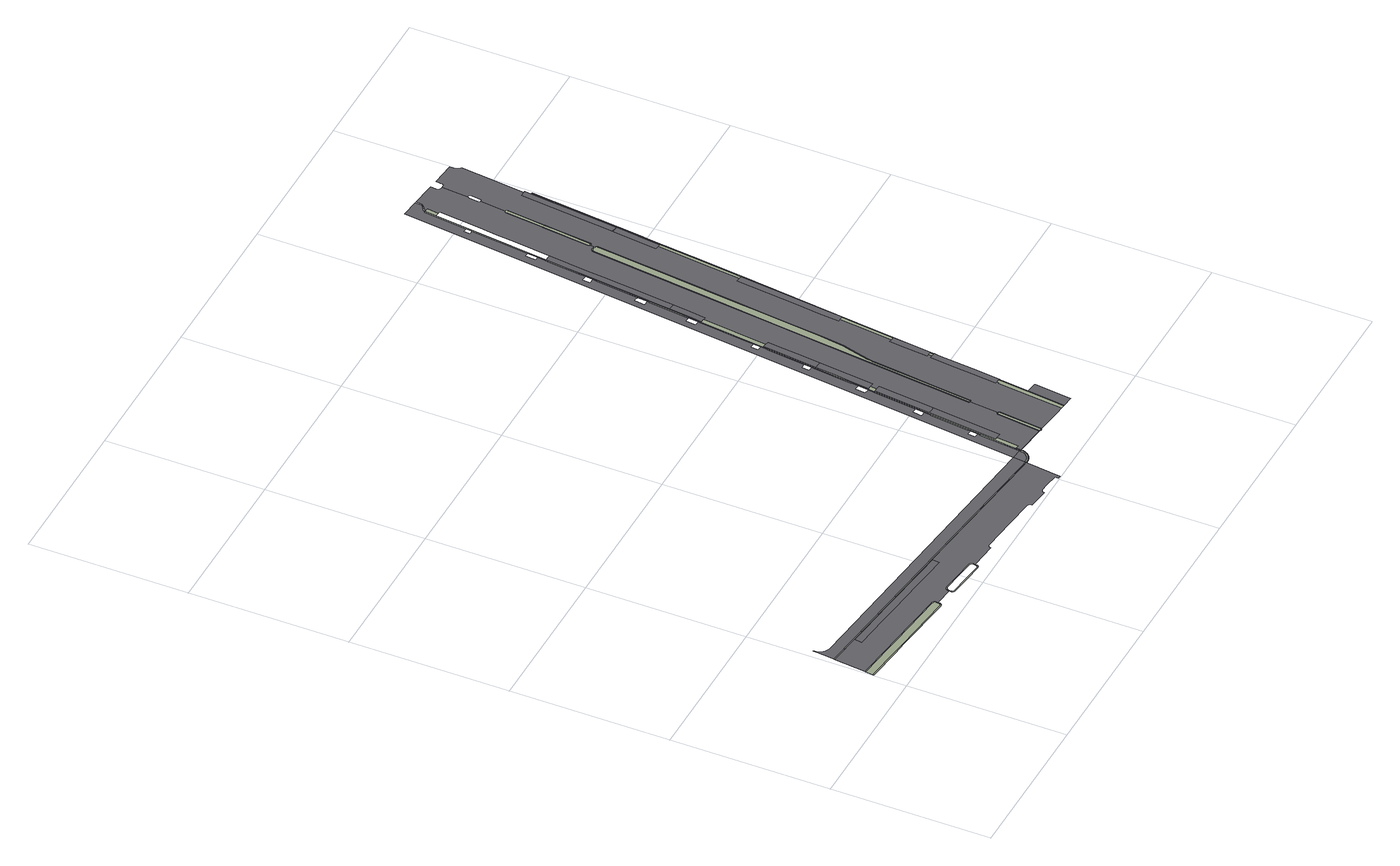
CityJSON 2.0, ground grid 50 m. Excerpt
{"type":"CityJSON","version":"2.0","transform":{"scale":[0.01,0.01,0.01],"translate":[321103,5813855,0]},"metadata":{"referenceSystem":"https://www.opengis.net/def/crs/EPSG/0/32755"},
"CityObjects":{
"road1":{"type":"Road","geometry":[{"type":"MultiSurface","lod":"2","boundaries":[[[0,1,2,3,4,5,6,7,8,9,10,11,12,13,14,15,16,17,18,19,20,21,22,23,24,25,26,27,28,29,30,31,32,33,34,35,36,37,38,39,40,41,42,43,44,45,46,47,48,49,50,51,52,53,54,55,56,57,58,59,60]],[[61,62,63,64,65,66,67,68,69,70,71,72,73,74,75,76,77,78,79,80,81,82,83,84,85,86,87,88,89,90,91,92,93,94,95,96,97,98,99,100,101,102,103,104,105,106,107,108,109,110,111,112,113,114,115,116,117,118,119,120,121,122,123,124,125,126,127,128,129,130,131,132,133,134,135,136,137,138,139,140,141,142,143,144,145,146,147,148,149,150,151]],[[106,105,104,103,102,101,100,99,98,97,96,95,94,93,92,91,90,89,88,87,86,85,84,83,82,81,80,79,78,77,76,75,74,73,72,71,70,69,68,67,66,65,64,63]],[[152,153,154,155,156,157,158,159,160,161,162,163,164,165,166,167]],[[168,169,170,171,172,173,174,175,176,177,178,179,180,181,182,183,184,185,186,187,188,189,190,191,192,193,194,195,196,197,198,199,200,201,202,203,204,205,206,207,208,209,210,211,212,213,214,215,216,217,218,219,220,221,222,223,224,225,226,227,228,229,230,231,232,233,234,235,236,237,238,239,240,241,242,243,244,245,246,169,168,247,248,249,250,251,252,253,254,255,256,257,258,259,260,261,262,263,264,265,266,267,268,269,270,271,272,273,274,275,276,277,278,279,280,281,282,283,284,285,286,287,288,289,290,291,292,293,294,295,296,297,298,299,300,301,302,303,304,305,306,307,308,309,310,311,312,313,314,315,316,317,318,319,320,321,322,323,324]],[[150,153,152,167,166,165,164,163,162,161,160,159,158,157,156,155,154,153,150,149,148,147,146,145,144,143,142,141,140,139,138,137,136,135,134,133,132,131,130,325,324,323,322,321,320,319,318,317,316,315,314,313,312,311,310,309,308,307,306,305,304,303,302,301,300,299,298,297,296,295,294,293,292,291,290,289,288,287,286,285,326,327,328,329,330,331,332,333,334,335,336,337,338,339,340,341,342,343,344,345,346,347,348,349,350,351,352,353,354,355,356,357,358,359,360,361,362,363,364,365,366,367,368,369,370,371,372,373,374,375,376,377,378,379,380,381,382,383,384,385,386,387,388,389,390,391,392,393,394,395,396,397,398,399,400,401,402,403,404,405,406,407,408,409,410,411,412,413,414,415,416,417,418,419,61,151]],[[8,7,6,5,4,3,2,1,0,420,421,422,423,424,425,426]],[[427,426,425,424,423,422,421,420,417,416,415,414,413]]],"semantics":{"surfaces":[{"type":"TrafficArea","function":"2","surfaceMaterial":2},{"type":"AuxiliaryTrafficArea","function":"1220","surfaceMaterial":3},{"type":"AuxiliaryTrafficArea","function":"1400","surfaceMaterial":5},{"type":"TrafficArea","function":"7","surfaceMaterial":3},{"type":"TrafficArea","function":"1","surfaceMaterial":3},{"type":"AuxiliaryTrafficArea","function":"1220","surfaceMaterial":4},{"type":"AuxiliaryTrafficArea","function":"1700","surfaceMaterial":4}],"values":[0,1,2,3,1,4,5,6]}}]},
"road2":{"type":"Road","geometry":[{"type":"MultiSurface","lod":"2","boundaries":[[[428,429,430,431,432,433,434,435,436,437,438,439,440,441,442,443,444,445,446,447,448,449,450,451,452,453,9,8,426]],[[9,454,452,451,450,448,447,455,456,443,442,441,457,439,10]],[[458,459,460,461,462,463,464,465,466,467,468,469,470,438,437,436,435,434,433,432,431,430,429,428,426,427,413]],[[471,439,438,472,473]],[[472,438,470,474,475,473]],[[474,470,476]],[[477,478,479,480,481,482,483,484,485,486,487,476,488,489,490,491,492,493,494]],[[495,496,497,498,499,500]],[[484,501,502,503,504,505,506,507,508,509,510,511,512,513,514,487]],[[487,514,513,512,511,510,509,508,507,506,505,504,503,502,501,484,483,515,516,517,518,519,520,521,522,523,524,525,526,527,528,529,530,531,532,533,534,535,536,537,538,539,540,541,542,543,544,545,546,547,548,549,476]],[[500,499,550,551,552,495]],[[553,554,555,556,557,558,559,560,561,562]],[[563,564,565,566,567,568,569,570,571,572]],[[570,569,568,567,573,574,575,576,577,571]],[[575,574,573,578,579,580,581,582]],[[583,584,585,586,587,553,562,561,588,589]],[[590,591,592,593,594,595,596,597,598,572,571,577,599,600]],[[601,602,603,604,605,606,607,608,609,610,611,612,613,614,615,616,617,618,619,620,621,622,623,624,625,626,627,628,629,630,631,632,633,634,635,636,637,638,639,640,641,642,643,644,645,646,647,648,649,650,651,652,653,654,655,656,471,473]],[[657,594,593,658]],[[552,551,557,556,555,554,553,562,553,587,586,585,584,659,660,661,662,663,664,665,666,667,668,669,670,671,672,673,674,675,676,677,678,679,680,606,605,604,603,602,601,473,475,681,682,497,496,495]],[[683,684,685,686,657,658,687,688,689,690]],[[691,692,693,694,695,696,697,698,699,700,701,702,703,704,705,706,707,708,709,710,711,712,713,714,715,716,717,718,719,720,721,722,723,724,725,726,727,728,729,730,692,691,731,732,733,734,735,736,737,738,739,740,741,742,743,744,745,746,747,748,749,750,751,752,753,754,755,756,757,758,759,760,761,762,763,764,765,766,767,768,769,770,771,772,773,774,775,776,777,778,779,780,781,782,783,784,785,786,787,788,789,790,791,792,793,794,795]],[[661,660,659,796,797,798,799,662]],[[800,683,690,801,802,803]],[[696,695,694,693,692,730,729,728,727,726,725,724,723,722,721,720,719,718,717,716,715,714,713,712,711,710,709,708,707,706,705,704,703,702,701,700,699,698,697]],[[804,805,806,807,808,809,810,811,812,813,814,815,816,817,818,819,820,821,822,823,824,825,826,827,828,829,830,831,832,833,834,835,836,837,838,839,10,439,471,840,656,655,841,842,843,654,653,652,651,650,649,844,845,648,647,646,645,644,846,847,848,643,642,641,640,849,850,851,638,637,636,852,853,854,855,635,634,633,632,631,856,857,630,629,628,627,626,858,859,860,861,625,624,623,622,621,862,863,620,619,618,617,616,615,864,865,613,612,866,867,609,608,607,868,869]],[[870,803,802,871,872,873,874,875,876,877,878,879]],[[880,881,882,883,669,668,667,666,665,664,663,662,799,798,884,885,886,887]],[[888,889,890,875,874,873,872,871,802,801,690,689,688,687,658,593,592,591,891,892,893,894,895,896]],[[796,659,584,583,589,588,561,560,559,558,557,551,550,499,500,499,498,497,682,681,475,474,476,549,548,547,546,545,544,543,542,541,540,539,538,537,536,535,534,533,756,755,754,753,752,751,750,749,748,747,746,744,743,742,741,740,739,897,738,898,899,900,737,901,736,735,902,734,903,733,904,732,905,906,691,907,795,908,909,910,911,912,913,914,915,916,917,918,919,920,921,922,923,924,925,926,927,928,929,930,931,932,933,934,935,936,937,938,939,940,941,942,943,944,945,946,947,948,949,950,951,952,953,954,955,956,957,958,959,960,961,962,963,964,965,966,967,968,969,970,971,972,973,974,975,976,977,978,979,980,981,982,983,984,985,986,987,988,989,990,991,992,993,994,995,996,997,998,999,1000,1001,1002,1003,1004,1005,1006,1007,1008,1009,1010,1011,1012,1013,1014,1015,1016,1017,1018,1019,1020,1021,1022,1023,1024,1025,1026,1027,1028,1029,1030,1031,1032,1033,1034,1035,1036,1037,1038,1039,1040,1041,1042,1043,1044,1045,1046,1047,1048,1049,1050,1051,1052,1053,1054,678,677,676,1055,1056,1057,1058,1059,1060,882,883,882,881,880,887,886,885,884,798,797]],[[1061,1062,1063,1064,876,875,890,889,888,896]],[[1065,1066,1067,1068,1069,1070,1071,1072,1073,1074,1075,1076,1077,1078,1079,1080,1081,1082,1083,1084,1085,1086,1087,1088,1089,1090,1091,917,916,915,914,913,1092,1093,911,910,1094,1095,1096,1097,908]],[[684,683,800,803,870,879,878,877,876,1064,1063,1098,1099,1100,1101,1102,1103,1104,1105,1106,1107,1108,1109,1110,1111,1112,1113,1114,1115,1116,1117,1118,1119,1120,1121,1122,1123,1124,1125,1126,1127,1128,1129,1130,1131,1132,1133,1134,1135,1136,1137,1138,1139,1140,1141,1142,1143,1144,1145,1146,1147,1148,1149,1150,1151,1152,1153,1154,1155,1156,1157,1158,1159,1160,1161,1162,1163,1164,1165,1166,1167,1168,1169,1170,1171,1172,1173,1174,1175,1176,1177,1178,1179,1180,1181,1182,1183,1184,1185,1186,1187,963,962,961,1188,1189,1190,1191,1192,1193,1194,1195,1196,1197,1198,1199,1200,1201,1202,1203,1204,1205,1206,1207,1208,1209,1210,1211,1212,1213,1214,1215,1216,1217,1218,1219,1220,1221,1222,1223,1224,1225,1226,1227,1228,1229,1230,1231,1232,1233,1234,1235,1236,1237,1238,1239,1240,1241,1242,1243,1244,1245,1246,1247,1248,1249,1250,1251,1252,1253,1254,1255,1256,1257,1258,1259,1260,1261,1262,1263,1264,1265,1266,1267,1268,1269,1270,1271,1272,1273,1274,1275,1276,1277,1278,1279,1280,1281,1282,1283,1284,1285,1286,1287,1288,1289,1290,1291,1292,1293,1294,1295,1296,1297,1298,1299,1300,1301,1302,1303,1304,1305,1306,1307,1308,1309,926,925,1310,1311,1312,1313,1314,1315,1316,1317,1318,1319,1320,1321,1322,1323,1324,1325,1326,1327,1328,1329,1330,1331,1332,1333,1334,1335,1336,1337,1338,1339,1340,1341,1342,1343,1344,1345,1346,1347,1348,1349,1350,1351,1352,1353,1354,1355,1356,1357,1358,1359,1360,1361,1079,1078,1077,1076,1075,1074,1073,1072,1071,1070,1069,1068,1067,1066,1065,908,795,794,793,792,791,790,789,788,787,786,785,784,783,782,781,780,779,778,777,776,775,774,773,772,771,770,769,768,767,766,765,764,763,762,761,760,759,758,757,756,533,532,531,530,529,528,527,526,525,524,523,522,521,520,519,518,517,516,515,483,1362,566,565,564,563,572,598,597,596,595,594,657,686,685]],[[1100,1099,1098,1063,1062,1061,1363]],[[1364,1365,1366,1367,1368,1369,1370,1371,1372,1373,1374,1375,1376,1377,1378,1379,1380,1381,1382,1383,1384,1385,1386,1387,1388,1389,1390,1391,1392,1393,1394,1395,1396,1397,1398,1399,1400,1401,1402,1403,1404,1405,1406,1407,1408,1409,1410,1411,1412,1413,1414,1415,1416,1417,1418,1419,1420,1421,1422,1423,1424,1425,1426,1427,1428,1429,1430,1431,1432,1433,1434,1435,1436,1437,1438,1439,1440,1441,1442,1443,1444,1445,1446,1447,1448,1449,1450,1451,1452,1453,1454,1455,1456,1457,1458,1459,1460,1091,1090,1089,1088,1087,1086,1085,1084,1083,1082,1081,1080]],[[1461,1462,1463,1464,1363,1061,896]],[[895,1465,1466,1461,896]],[[1467,1104,1103,1102,1101,1100,1363,1464,1463,1468]],[[1463,1462,1468]]],"semantics":{"surfaces":[{"type":"AuxiliaryTrafficArea","function":"1220","surfaceMaterial":4},{"type":"TrafficArea","function":"2","surfaceMaterial":2},{"type":"AuxiliaryTrafficArea","function":"1700","surfaceMaterial":4},{"type":"TrafficArea","function":"1","surfaceMaterial":3},{"type":"AuxiliaryTrafficArea","function":"1220","surfaceMaterial":2},{"type":"TrafficArea","function":"7","surfaceMaterial":3},{"type":"AuxiliaryTrafficArea","function":"1400","surfaceMaterial":10},{"type":"TrafficArea","function":"7","surfaceMaterial":4},{"type":"AuxiliaryTrafficArea","function":"1400","surfaceMaterial":3}],"values":[0,1,2,0,2,3,4,5,6,4,5,5,2,0,1,5,7,0,2,2,7,4,7,2,6,1,5,7,0,3,2,4,3,5,8,2,0,5,3]}}]}
},
"vertices":[
[195,2366,0],[276,2357,0],[276,2352,0],[7415,1521,0],[10100,1204,0],[10101,1212,0],[10177,1203,0],[10271,1195,0],[10284,1194,0],[10285,1204,0],[10328,1565,0],[578,2653,0],[566,2655,0],[554,2657,0],[542,2659,0],[530,2662,0],[518,2666,0],[507,2669,0],[495,2673,0],[483,2678,0],[473,2683,0],[461,2688,0],[450,2693,0],[440,2699,0],[430,2706,0],[419,2713,0],[409,2720,0],[400,2727,0],[390,2735,0],[381,2743,0],[372,2751,0],[364,2760,0],[356,2769,0],[347,2778,0],[340,2788,0],[333,2798,0],[326,2808,0],[319,2818,0],[313,2828,0],[307,2839,0],[302,2850,0],[296,2861,0],[292,2872,0],[288,2884,0],[284,2895,0],[281,2907,0],[277,2919,0],[275,2931,0],[272,2943,0],[271,2953,0],[269,2967,0],[268,2979,0],[267,2991,0],[267,3004,0],[267,3007,0],[267,3010,0],[268,3012,0],[268,3013,0],[268,3024,0],[270,3040,0],[230,2692,0],[84,1329,0],[82,1310,0],[82,1309,0],[108,1307,0],[1192,1186,0],[1656,1132,0],[3602,907,0],[3609,906,0],[3616,904,0],[3623,902,0],[3630,899,0],[3636,895,0],[3642,891,0],[3647,886,0],[3652,881,0],[3657,876,0],[3661,870,0],[3665,863,0],[3668,857,0],[3670,850,0],[3672,843,0],[3673,836,0],[3674,829,0],[3663,729,0],[3662,722,0],[3660,715,0],[3658,709,0],[3655,702,0],[3651,696,0],[3647,690,0],[3643,685,0],[3638,680,0],[3633,675,0],[3627,671,0],[3621,668,0],[3615,665,0],[3608,662,0],[3602,661,0],[3595,659,0],[3588,659,0],[3581,659,0],[3574,659,0],[1630,881,0],[1168,934,0],[82,1058,0],[55,1061,0],[53,1041,0],[80,1038,0],[1166,914,0],[1628,861,0],[3572,639,0],[3580,639,0],[3589,639,0],[3598,639,0],[3606,641,0],[3615,643,0],[3623,647,0],[3631,650,0],[3638,655,0],[3645,660,0],[3652,665,0],[3658,672,0],[3664,678,0],[3668,686,0],[3673,693,0],[3676,701,0],[3679,709,0],[3681,718,0],[3683,726,0],[3688,772,0],[3694,828,0],[3693,836,0],[3692,845,0],[3690,853,0],[3687,861,0],[3684,869,0],[3680,877,0],[3676,884,0],[3670,891,0],[3665,897,0],[3658,903,0],[3652,909,0],[3645,913,0],[3637,917,0],[3629,921,0],[3621,924,0],[3613,926,0],[3604,927,0],[1658,1152,0],[1194,1206,0],[110,1326,0],[1220,2183,0],[1195,1969,0],[1722,1907,0],[2318,1837,0],[2914,1768,0],[3510,1698,0],[4106,1629,0],[4702,1561,0],[5278,1495,0],[5303,1708,0],[4726,1775,0],[4130,1843,0],[3534,1912,0],[2938,1981,0],[2342,2051,0],[1746,2121,0],[4278,659,0],[4305,716,0],[4308,746,0],[4309,753,0],[4311,760,0],[4313,766,0],[4316,773,0],[4319,779,0],[4323,785,0],[4328,790,0],[4332,795,0],[4338,800,0],[4343,804,0],[4349,807,0],[4356,810,0],[4362,813,0],[4369,815,0],[4376,816,0],[4383,817,0],[4390,817,0],[4397,817,0],[4974,751,0],[5563,683,0],[5570,681,0],[5577,679,0],[5583,676,0],[5590,673,0],[5596,669,0],[5601,665,0],[5606,660,0],[5611,655,0],[5615,649,0],[5619,643,0],[5622,637,0],[5625,630,0],[5627,623,0],[5628,616,0],[5629,609,0],[5629,602,0],[5629,595,0],[5618,506,0],[5618,499,0],[5616,492,0],[5614,486,0],[5611,479,0],[5607,473,0],[5604,467,0],[5599,462,0],[5594,457,0],[5589,452,0],[5583,448,0],[5577,445,0],[5571,441,0],[5565,439,0],[5558,437,0],[5551,436,0],[5544,435,0],[5537,435,0],[5530,436,0],[4949,502,0],[4368,568,0],[4361,569,0],[4355,571,0],[4348,573,0],[4342,576,0],[4336,580,0],[4330,584,0],[4324,588,0],[4319,593,0],[4315,598,0],[4311,604,0],[4307,610,0],[4304,616,0],[4302,623,0],[4300,629,0],[4298,636,0],[4298,643,0],[4297,650,0],[4298,657,0],[4277,650,0],[4278,642,0],[4279,633,0],[4280,625,0],[4283,616,0],[4286,608,0],[4290,600,0],[4294,593,0],[4299,586,0],[4305,579,0],[4311,573,0],[4318,568,0],[4325,563,0],[4333,559,0],[4341,555,0],[4349,552,0],[4357,550,0],[4366,548,0],[4947,482,0],[5528,416,0],[5536,415,0],[5545,415,0],[5554,416,0],[5562,418,0],[5571,420,0],[5579,423,0],[5587,427,0],[5594,431,0],[5602,436,0],[5608,442,0],[5614,448,0],[5620,455,0],[5625,463,0],[5629,470,0],[5632,478,0],[5635,486,0],[5637,495,0],[5638,504,0],[5644,549,0],[5649,593,0],[5649,602,0],[5649,611,0],[5648,620,0],[5646,628,0],[5644,637,0],[5640,645,0],[5636,653,0],[5632,660,0],[5626,668,0],[5620,674,0],[5614,680,0],[5607,686,0],[5599,691,0],[5592,695,0],[5583,698,0],[5575,701,0],[5566,703,0],[4976,770,0],[4399,836,0],[4390,837,0],[4381,837,0],[4373,836,0],[4364,834,0],[4356,832,0],[4348,829,0],[4340,825,0],[4332,821,0],[4325,815,0],[4319,810,0],[4313,803,0],[4307,797,0],[4302,789,0],[4298,782,0],[4294,774,0],[4292,766,0],[4289,757,0],[4288,748,0],[4285,718,0],[4283,704,0],[6476,454,0],[6478,468,0],[6479,477,0],[6481,485,0],[6484,494,0],[6487,502,0],[6491,509,0],[6496,516,0],[6502,523,0],[6508,530,0],[6514,535,0],[6521,540,0],[6529,545,0],[6537,549,0],[6545,552,0],[6553,554,0],[6562,556,0],[6570,557,0],[6579,557,0],[6588,556,0],[7639,437,0],[8596,327,0],[8605,325,0],[8613,323,0],[8622,320,0],[8630,317,0],[8637,312,0],[8644,307,0],[8651,302,0],[8657,296,0],[8663,289,0],[8668,282,0],[8673,275,0],[8677,267,0],[8680,259,0],[8682,251,0],[8684,242,0],[8685,233,0],[8685,225,0],[8684,216,0],[8683,203,0],[9297,133,0],[9298,141,0],[9299,150,0],[9300,158,0],[9302,166,0],[9305,174,0],[9309,182,0],[9313,189,0],[9318,196,0],[9324,203,0],[9330,209,0],[9336,214,0],[9343,219,0],[9351,223,0],[9359,227,0],[9367,230,0],[9375,232,0],[9383,234,0],[9392,234,0],[9400,235,0],[9409,234,0],[9621,214,0],[9695,205,0],[10016,165,0],[10021,164,0],[10026,162,0],[10031,161,0],[10036,158,0],[10040,156,0],[10045,153,0],[10049,150,0],[10052,146,0],[10056,142,0],[10059,138,0],[10062,134,0],[10064,129,0],[10066,124,0],[10067,119,0],[10068,114,0],[10069,109,0],[10069,104,0],[10069,98,0],[10063,50,0],[10063,46,0],[10148,36,0],[10276,1128,0],[10278,1141,0],[10266,1142,0],[10123,1156,0],[270,2308,0],[190,2317,0],[188,2304,0],[187,2289,0],[192,2336,0],[243,2331,0],[7412,1496,0],[10130,1175,0],[10173,1174,0],[10268,1165,0],[10281,1164,0],[10281,1163,0],
[10345,1159,0],[10395,1166,0],[10442,1178,0],[10486,1195,0],[10532,1222,0],[10571,1250,0],[10607,1286,0],[10637,1326,0],[10664,1370,0],[10687,1460,0],[10694,1523,0],[10654,1528,0],[10648,1466,0],[10627,1385,0],[10604,1348,0],[10578,1313,0],[10545,1281,0],[10510,1255,0],[10470,1231,0],[10469,1231,0],[10468,1231,0],[10431,1217,0],[10430,1216,0],[10389,1206,0],[10387,1206,0],[10342,1199,0],[10343,1200,0],[10509,1255,0],[10544,1280,0],[10648,1467,0],[10340,1137,0],[10363,1139,0],[10398,1144,0],[10448,1156,0],[10492,1172,0],[10542,1201,0],[10583,1230,0],[10622,1269,0],[10655,1310,0],[10684,1357,0],[10703,1410,0],[10712,1457,0],[10718,1520,0],[10672,1696,0],[10694,1524,0],[10712,1692,0],[10718,1521,0],[10735,1689,0],[11696,1408,0],[11744,1379,0],[11747,1379,0],[11771,1385,0],[11773,1386,0],[11776,1388,0],[11779,1390,0],[11786,1398,0],[11754,1402,0],[11743,1399,0],[11727,1401,0],[11724,1405,0],[11698,1405,0],[11712,1388,0],[11715,1386,0],[11717,1384,0],[11720,1382,0],[11724,1382,0],[11740,1379,0],[11092,4558,0],[10851,2383,0],[10920,2375,0],[11064,2359,0],[11308,4533,0],[11177,4548,0],[11755,1402,0],[11765,1404,0],[11779,1420,0],[11792,1445,0],[11933,2732,0],[11935,2769,0],[11928,2783,0],[11912,2796,0],[11894,2798,0],[11877,2790,0],[11867,2775,0],[11711,1460,0],[11710,1436,0],[11714,1417,0],[11795,1407,0],[11797,1410,0],[11810,1436,0],[11811,1440,0],[11812,1443,0],[11952,2730,0],[11955,2767,0],[11955,2771,0],[11955,2774,0],[11953,2777,0],[11947,2792,0],[11945,2795,0],[11943,2797,0],[11941,2799,0],[11924,2812,0],[11922,2813,0],[11918,2815,0],[11915,2815,0],[11905,2817,0],[11895,2818,0],[11891,2818,0],[11888,2817,0],[11885,2816,0],[11868,2808,0],[11866,2806,0],[11863,2804,0],[11861,2802,0],[11850,2787,0],[11849,2784,0],[11847,2781,0],[11847,2778,0],[11691,1462,0],[11690,1436,0],[11690,1432,0],[11694,1413,0],[11503,6319,0],[11380,6333,0],[11289,6344,0],[11504,8282,0],[11437,7677,0],[11372,7089,0],[11313,6555,0],[11404,6545,0],[11527,6531,0],[11587,7065,0],[11652,7653,0],[11720,8259,0],[11601,8272,0],[13104,3334,0],[13083,3336,0],[12895,1615,0],[12855,1275,0],[12968,1262,0],[13004,1572,0],[13099,2445,0],[13193,3323,0],[13202,3399,0],[13112,3408,0],[12998,1259,0],[13034,1569,0],[13128,2441,0],[13223,3320,0],[13232,3396,0],[13341,1220,0],[13362,1399,0],[13469,2340,0],[13475,2390,0],[13477,2405,0],[11912,9977,0],[11797,9990,0],[11694,10002,0],[11638,9494,0],[11567,8856,0],[11784,8833,0],[11855,9471,0],[13401,4850,0],[13458,5400,0],[13471,5532,0],[13443,5535,0],[13353,5546,0],[13273,5555,0],[13201,4868,0],[13130,4182,0],[13051,3415,0],[13250,3394,0],[13329,4164,0],[10748,2031,0],[10751,2060,0],[10815,2593,0],[11327,7099,0],[11386,7618,0],[12930,21143,0],[12910,21145,0],[12900,21146,0],[12743,19768,0],[12752,19767,0],[12730,19568,0],[12720,19569,0],[12513,17750,0],[12522,17749,0],[12484,17411,0],[12445,17065,0],[12435,17066,0],[12311,15981,0],[12321,15980,0],[12305,15846,0],[12276,15598,0],[12261,15463,0],[12251,15465,0],[12105,14188,0],[12115,14187,0],[12065,13750,0],[12055,13751,0],[11911,12483,0],[11921,12482,0],[11918,12452,0],[11879,12114,0],[11876,12084,0],[11866,12085,0],[11689,10535,0],[11698,10534,0],[11619,9839,0],[11609,9840,0],[11471,8631,0],[11481,8630,0],[11444,8307,0],[11434,8308,0],[11295,7093,0],[11305,7092,0],[11240,6526,0],[11214,6297,0],[11203,6298,0],[11051,4973,0],[11060,4972,0],[11026,4675,0],[11003,4475,0],[10993,4476,0],[10850,3234,0],[10860,3233,0],[10851,3158,0],[10814,2835,0],[10804,2836,0],[13366,5665,0],[13456,5655,0],[12031,12040,0],[11922,12052,0],[11980,12559,0],[12042,13095,0],[12100,13607,0],[12165,14203,0],[12228,14793,0],[12296,15424,0],[12352,15941,0],[12419,16552,0],[12487,17163,0],[12547,17700,0],[12614,18306,0],[12683,18912,0],[12754,19540,0],[12826,20166,0],[12897,20790,0],[13027,20776,0],[13068,21129,0],[12955,21141,0],[12943,21142,0],[12942,21142,0],[10841,1677,0],[10891,2131,0],[13503,6879,0],[13411,6889,0],[13356,6357,0],[13285,5674,0],[13484,5652,0],[13555,6336,0],[13610,6867,0],[13593,6869,0],[13558,16186,0],[13552,16167,0],[13581,16149,0],[13598,16130,0],[13609,16100,0],[13612,16073,0],[13609,16019,0],[13570,15655,0],[13323,13499,0],[13214,12565,0],[13092,11461,0],[13021,10816,0],[12919,9958,0],[12780,8738,0],[12718,8226,0],[12671,7997,0],[12595,7706,0],[12445,7118,0],[12426,7020,0],[12416,6931,0],[12312,6055,0],[12170,4858,0],[12050,3761,0],[12043,3744,0],[12033,3733,0],[12017,3732,0],[11997,3737,0],[11988,3751,0],[11989,3778,0],[12147,5143,0],[12361,7079,0],[12658,9732,0],[12961,12290,0],[13398,16097,0],[13404,16126,0],[13418,16149,0],[13445,16172,0],[13463,16178,0],[13489,16178,0],[13524,16177,0],[13526,16196,0],[13489,16198,0],[13459,16198,0],[13437,16190,0],[13431,16187,0],[13403,16162,0],[13402,16160,0],[13385,16131,0],[13378,16099,0],[12941,12292,0],[12638,9734,0],[12341,7081,0],[12127,5145,0],[11969,3779,0],[11969,3765,0],[11968,3752,0],[11968,3748,0],[11968,3745,0],[11970,3742,0],[11971,3739,0],[11981,3726,0],[11983,3723,0],[11985,3721,0],[11988,3719,0],[11991,3718,0],[12002,3715,0],[12012,3712,0],[12015,3712,0],[12019,3712,0],[12036,3714,0],[12040,3714,0],[12043,3716,0],[12045,3718,0],[12048,3720,0],[12058,3731,0],[12060,3733,0],[12061,3736,0],[12070,3756,0],[12070,3759,0],[12190,4856,0],[12332,6053,0],[12436,6929,0],[12445,7017,0],[12465,7114,0],[12615,7701,0],[12691,7993,0],[12738,8224,0],[12799,8736,0],[12939,9956,0],[13041,10813,0],[13112,11459,0],[13234,12563,0],[13343,13497,0],[13590,15653,0],[13629,16017,0],[13632,16072,0],[13632,16075,0],[13629,16104,0],[13628,16107,0],[13616,16137,0],[13615,16140,0],[13613,16143,0],[13594,16164,0],[13592,16166,0],[13577,16175,0],[12121,12030,0],[12179,12538,0],[12241,13075,0],[12150,13084,0],[13643,8118,0],[13729,8076,0],[13786,8560,0],[13695,8570,0],[12911,21153,0],[12912,21156,0],[12913,21159,0],[12913,21161,0],[12914,21164,0],[12915,21167,0],[12916,21169,0],[12918,21172,0],[12919,21174,0],[12920,21177,0],[12922,21179,0],[12923,21181,0],[12925,21184,0],[12927,21186,0],[12928,21188,0],[12930,21190,0],[12932,21192,0],[12934,21194,0],[12936,21196,0],[12938,21198,0],[12940,21200,0],[13128,21346,0],[13130,21347,0],[13131,21348,0],[13133,21350,0],[13135,21353,0],[13137,21355,0],[13138,21357,0],[13140,21360,0],[13141,21362,0],[13142,21365,0],[13143,21368,0],[13144,21371,0],[13144,21373,0],[13165,21558,0],[12593,21623,0],[10715,2065,0],[10823,2910,0],[10669,2927,0],[10698,3176,0],[10867,4694,0],[10901,4990,0],[11079,6544,0],[11118,6882,0],[11279,6864,0],[11452,8382,0],[11293,8400,0],[11321,8648,0],[11644,10063,0],[11481,10081,0],[11509,10329,0],[11673,10311,0],[11715,12133,0],[11754,12471,0],[12071,13800,0],[11906,13818,0],[11945,14156,0],[12110,14137,0],[12111,15616,0],[12139,15865,0],[12347,17427,0],[12385,17764,0],[12592,19584,0],[12615,19783,0],[12910,21148,0],[12911,21150,0],[13600,8580,0],[13803,8559,0],[13873,9205,0],[13945,9890,0],[14176,11884,0],[14173,11884,0],[14080,11894,0],[13972,11906,0],[13751,9912,0],[13673,9226,0],[12551,15920,0],[12618,16531,0],[12686,17142,0],[12614,17150,0],[12299,13586,0],[12363,14182,0],[12427,14772,0],[12495,15402,0],[14507,14897,0],[14353,13516,0],[14205,12153,0],[13759,8072,0],[14234,12150,0],[14383,13513,0],[14537,14894,0],[14576,15242,0],[14546,15245,0],[13384,16130,0],[13385,16133,0],[13386,16136,0],[13401,16159,0],[13402,16161,0],[13434,16189,0],[13456,16197,0],[13462,16198,0],[13525,16197,0],[13528,16196,0],[13562,16184,0],[13593,16300,0],[13569,16315,0],[13559,16331,0],[13555,16338,0],[13552,16342,0],[13552,16347,0],[13552,16354,0],[13552,16373,0],[13720,17831,0],[13724,17867,0],[13727,17894,0],[13858,19072,0],[13859,19074,0],[13860,19092,0],[13871,19105,0],[13872,19107,0],[13883,19121,0],[13928,19135,0],[13996,19918,0],[13996,19919,0],[13994,19920,0],[13978,19929,0],[13963,19962,0],[14003,20298,0],[14003,20300,0],[14003,20302,0],[14004,20304,0],[14004,20306,0],[14005,20308,0],[14005,20310,0],[14006,20312,0],[14007,20314,0],[14007,20315,0],[14008,20316,0],[14009,20318,0],[14010,20320,0],[14010,20321,0],[14011,20322,0],[14012,20324,0],[14013,20325,0],[14014,20327,0],[14015,20329,0],[14017,20330,0],[14018,20332,0],[14020,20334,0],[14021,20335,0],[14023,20336,0],[14023,20337,0],[14024,20338,0],[14026,20339,0],[14028,20340,0],[14029,20342,0],[14031,20343,0],[14032,20343,0],[14080,20902,0],[14103,21167,0],[14098,21167,0],[14011,21176,0],[14009,21176,0],[14007,21177,0],[14005,21177,0],[14001,21178,0],[13996,21180,0],[13995,21180,0],[13993,21181,0],[13991,21182,0],[13989,21183,0],[13987,21184,0],[13985,21185,0],[13983,21186,0],[13982,21187,0],[13980,21188,0],[13978,21189,0],[13977,21191,0],[13975,21192,0],[13974,21194,0],[13971,21196,0],[13971,21197,0],[13970,21198,0],[13968,21200,0],[13967,21202,0],[13966,21203,0],[13965,21205,0],[13964,21207,0],[13963,21209,0],[13962,21211,0],[13961,21211,0],[13959,21216,0],[13959,21218,0],[13958,21220,0],[13958,21222,0],[13957,21224,0],[13957,21227,0],[13956,21229,0],[13956,21231,0],[13956,21233,0],[13956,21235,0],[13956,21237,0],[13956,21239,0],[13956,21241,0],[13956,21242,0],[13956,21243,0],[13957,21248,0],[13981,21465,0],[13815,21484,0],[13212,21553,0],[13211,21546,0],[13191,21369,0],[13190,21366,0],[13190,21363,0],[13189,21360,0],[13189,21357,0],[13188,21354,0],[13187,21351,0],[13186,21348,0],[13185,21347,0],[13185,21345,0],[13184,21343,0],[13182,21340,0],[13181,21337,0],[13179,21334,0],[13178,21332,0],[13176,21329,0],[13174,21327,0],[13173,21324,0],[13171,21322,0],[13169,21320,0],[13167,21317,0],[13164,21315,0],[13162,21313,0],[13160,21311,0],[13158,21309,0],[12970,21163,0],[12962,21157,0],[12960,21155,0],[12959,21154,0],[12959,21153,0],[12958,21152,0],[12958,21151,0],[12957,21150,0],[12957,21149,0],[12956,21148,0],[12956,21146,0],[12956,21145,0],[12955,21144,0],[12955,21143,0],[12955,21142,0],[13096,20768,0],[13025,20143,0],[12953,19517,0],[12881,18891,0],[12813,18285,0],[12746,17679,0],[14539,15245,0],[14455,14537,0],[14378,14546,0],[14182,12770,0],[13597,16299,0],[13600,16298,0],[13603,16298,0],[13624,16298,0],[13627,16299,0],[13630,16300,0],[13650,16309,0],[13653,16311,0],[13655,16313,0],[13670,16330,0],[13672,16333,0],[13679,16351,0],[13680,16355,0],[13816,17534,0],[13852,17851,0],[13832,17853,0],[13796,17536,0],[13660,16357,0],[13653,16341,0],[13640,16326,0],[13622,16318,0],[13603,16318,0],[13583,16330,0],[13572,16348,0],[13572,16373,0],[13740,17828,0],[13744,17865,0],[13552,16344,0],[13553,16341,0],[13568,16317,0],[13570,16315,0],[13573,16313,0],[13593,16301,0],[14247,14561,0],[14404,16007,0],[14603,15984,0],[14405,16006,0],[14571,17539,0],[14731,19009,0],[14871,18993,0],[15046,20522,0],[15104,21025,0],[15103,21025,0],[15095,21032,0],[15087,21038,0],[15080,21045,0],[15072,21053,0],[15065,21060,0],[15058,21068,0],[15052,21076,0],[15046,21084,0],[15040,21092,0],[15034,21101,0],[15028,21109,0],[15023,21118,0],[15018,21127,0],[15014,21137,0],[15010,21146,0],[15006,21156,0],[15002,21165,0],[14999,21175,0],[14996,21185,0],[14994,21195,0],[14991,21205,0],[14990,21215,0],[14988,21225,0],[14987,21236,0],[14986,21246,0],[14986,21256,0],[14986,21267,0],[14986,21277,0],[14987,21287,0],[14988,21297,0],[14994,21349,0],[14256,21434,0],[14239,21284,0],[14231,21215,0],[14231,21214,0],[14231,21212,0],[14231,21210,0],[14230,21208,0],[14230,21206,0],[14229,21204,0],[14228,21202,0],[14228,21200,0],[14227,21198,0],[14226,21196,0],[14225,21194,0],[14224,21192,0],[14223,21191,0],[14222,21189,0],[14221,21187,0],[14220,21185,0],[14219,21184,0],[14217,21182,0],[14216,21180,0],[14214,21179,0],[14213,21177,0],[14211,21176,0],[14210,21174,0],[14208,21173,0],[14206,21172,0],[14205,21171,0],[14203,21170,0],[14201,21168,0],[14199,21167,0],[14197,21166,0],[14195,21166,0],[14193,21165,0],[14191,21164,0],[14189,21163,0],[14187,21163,0],[14185,21162,0],[14183,21162,0],[14181,21161,0],[14179,21161,0],[14177,21161,0],[14175,21160,0],[14173,21160,0],[14171,21160,0],[14169,21160,0],[14167,21160,0],[14164,21161,0],[14033,20344,0],[14035,20345,0],[14037,20346,0],[14039,20347,0],[14041,20348,0],[14043,20348,0],[14045,20349,0],[14047,20350,0],[14049,20350,0],[14051,20351,0],[14053,20351,0],[14055,20351,0],[14057,20352,0],[14059,20352,0],[14061,20352,0],[14063,20352,0],[14066,20352,0],[14068,20352,0],[14070,20351,0],[14072,20351,0],[14074,20351,0],[14076,20350,0],[14078,20350,0],[14080,20349,0],[14082,20349,0],[14084,20348,0],[14086,20347,0],[14088,20347,0],[14090,20346,0],[14092,20345,0],[14093,20344,0],[14095,20343,0],[14097,20342,0],[14099,20340,0],[14100,20339,0],[14102,20338,0],[14104,20336,0],[14105,20335,0],[14107,20334,0],[14108,20332,0],[14109,20330,0],[14111,20329,0],[14112,20327,0],[14113,20326,0],[14114,20324,0],[14116,20322,0],[14117,20320,0],[14118,20318,0],[14118,20316,0],[14119,20315,0],[14120,20313,0],[14121,20311,0],[14121,20309,0],[14122,20307,0],[14123,20305,0],[14123,20303,0],[14123,20300,0],[14124,20298,0],[14124,20296,0],[14124,20294,0],[14124,20292,0],[14124,20290,0],[14124,20288,0],[14124,20286,0],[14124,20284,0],[14086,19964,0],[14086,19962,0],[14086,19960,0],[14085,19958,0],[14085,19956,0],[14084,19954,0],[14084,19952,0],[14083,19950,0],[14082,19948,0],[14081,19946,0],[14080,19944,0],[14079,19942,0],[14078,19940,0],[14077,19939,0],[14076,19937,0],[14075,19935,0],[14074,19933,0],[14072,19932,0],[14071,19930,0],[14069,19929,0],[14068,19927,0],[14066,19926,0],[14065,19924,0],[14063,19923,0],[14061,19922,0],[14060,19921,0],[14058,19919,0],[14056,19918,0],[14054,19917,0],[14052,19916,0],[14050,19916,0],[14048,19915,0],[14046,19914,0],[14044,19913,0],[14042,19913,0],[14040,19912,0],[14038,19912,0],[14036,19911,0],[14034,19911,0],[14032,19911,0],[14030,19911,0],[14028,19910,0],[14026,19910,0],[14023,19910,0],[14021,19911,0],[14019,19911,0],[14017,19911,0],[14015,19911,0],[14013,19912,0],[14011,19912,0],[14009,19913,0],[14007,19913,0],[14005,19914,0],[14003,19915,0],[14001,19916,0],[13999,19917,0],[13997,19918,0],[13928,19129,0],[13929,19129,0],[13932,19128,0],[13934,19128,0],[13936,19128,0],[13938,19127,0],[13940,19127,0],[13942,19126,0],[13944,19125,0],[13946,19125,0],[13948,19124,0],[13950,19123,0],[13952,19122,0],[13954,19121,0],[13955,19120,0],[13957,19119,0],[13959,19118,0],[13961,19116,0],[13962,19115,0],[13964,19114,0],[13966,19112,0],[13967,19111,0],[13969,19109,0],[13970,19108,0],[13971,19106,0],[13973,19104,0],[13974,19103,0],[13975,19101,0],[13976,19099,0],[13977,19097,0],[13978,19095,0],[13979,19093,0],[13980,19091,0],[13981,19089,0],[13981,19087,0],[13982,19085,0],[13983,19083,0],[13983,19081,0],[13984,19079,0],[13984,19077,0],[13984,19075,0],[13984,19073,0],[13985,19071,0],[13985,19069,0],[13985,19066,0],[13985,19064,0],[13984,19062,0],[13984,19060,0],[13984,19058,0],[13897,18275,0],[13897,18271,0],[13890,18200,0],[12614,1303,0],[14626,15982,0],[13872,18219,0],[13876,18257,0],[13959,19003,0],[13960,19009,0],[13960,19012,0],[13965,19059,0],[13965,19061,0],[13966,19062,0],[13966,19064,0],[13966,19065,0],[13966,19067,0],[13966,19068,0],[13966,19070,0],[13966,19071,0],[13965,19073,0],[13965,19074,0],[13965,19076,0],[13965,19078,0],[13964,19079,0],[13964,19081,0],[13963,19082,0],[13963,19083,0],[13962,19085,0],[13961,19086,0],[13961,19088,0],[13960,19089,0],[13959,19090,0],[13958,19092,0],[13957,19093,0],[13956,19094,0],[13955,19095,0],[13954,19097,0],[13953,19098,0],[13952,19099,0],[13951,19100,0],[13950,19101,0],[13949,19102,0],[13947,19103,0],[13946,19104,0],[13945,19105,0],[13944,19106,0],[13942,19106,0],[13941,19107,0],[13939,19108,0],[13938,19108,0],[13937,19109,0],[13935,19109,0],[13934,19110,0],[13932,19110,0],[13931,19111,0],[13929,19111,0],[13927,19111,0],[13925,19111,0],[13923,19111,0],[13922,19111,0],[13920,19111,0],[13919,19111,0],[13917,19111,0],[13916,19110,0],[13914,19110,0],[13913,19110,0],[13911,19109,0],[13910,19109,0],[13908,19108,0],[13907,19108,0],[13905,19107,0],[13904,19106,0],[13903,19106,0],[13901,19105,0],[13900,19104,0],[13899,19103,0],[13897,19102,0],[13896,19101,0],[13895,19100,0],[13894,19099,0],[13893,19098,0],[13892,19097,0],[13891,19096,0],[13890,19095,0],[13889,19093,0],[13888,19092,0],[13887,19091,0],[13886,19089,0],[13885,19088,0],[13884,19087,0],[13884,19085,0],[13883,19084,0],[13883,19082,0],[13882,19081,0],[13882,19079,0],[13881,19078,0],[13881,19076,0],[13880,19075,0],[13880,19073,0],[13880,19072,0],[13880,19070,0],[13747,17892,0],[14941,18782,0],[14916,18784,0],[14842,18116,0],[14783,17515,0],[14971,18778,0],[14971,18779,0],[14926,18987,0],[14907,18785,0]
]}
